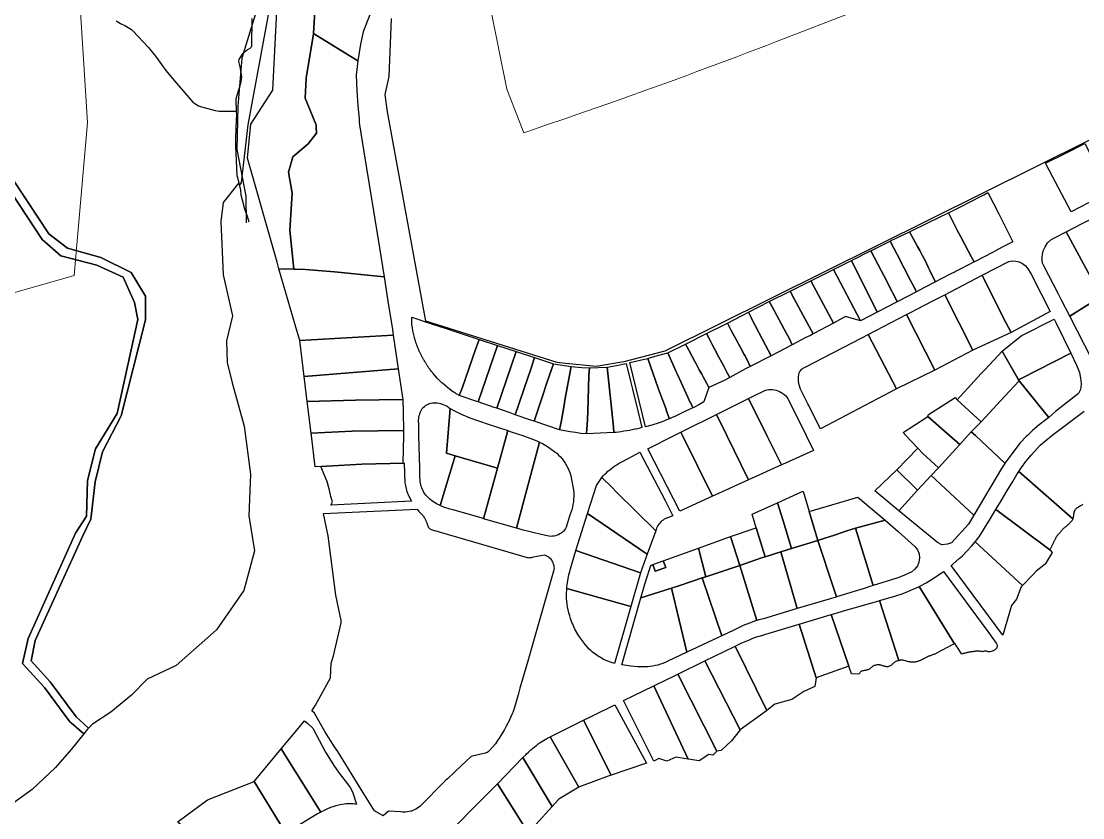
# Model space of a CAD drawing. Header units: metres. Extents: x 3 to 1005126, y 39 to 4383651.
# Drawn here: x 485766 to 486308, y 4357100 to 4357507 of the extents above; entities that cross this region are included whole.
import ezdxf

# ---------------------------------------------------------------- set-up
doc = ezdxf.new("R2010")
doc.units = ezdxf.units.M
doc.header["$MEASUREMENT"] = 0
doc.layers.add('Habitats_5_km_Cala_Blava', color=7, linetype='Continuous', lineweight=9, true_color=0xe7f7d0)
doc.layers.add('Red_hidrologica_Provisional_5_km_Cala_Blava', color=4, linetype='Continuous', lineweight=30)
doc.layers.add('Rios_5_km_Cala_Blava', color=4, linetype='Continuous', lineweight=30)
doc.layers.add('TM_Llucmajor', color=7, linetype='Continuous')

msp = doc.modelspace()

# ---------------------------------------------------------------- linework, layer by layer
at = {"layer": 'Habitats_5_km_Cala_Blava'}
for points in [[(485794.96, 4357536.31), (485799.96, 4357455.31), (485793.13, 4357377.22), (485758.08, 4357367.08)], [(486192.27, 4357512.25), (486151.63, 4357496.54), (486146.56, 4357494.59), (486136.4, 4357490.73), (486131.31, 4357488.81), (486110.95, 4357481.19), (486105.87, 4357479.31), (486095.71, 4357475.57), (486090.67, 4357473.73), (486085.46, 4357471.86), (486075.11, 4357468.18), (486069.94, 4357466.35), (486049.29, 4357459.14), (486044.12, 4357457.35), (486033.78, 4357453.8), (486028.6, 4357452.04), (486022.63, 4357450.02), (486013.96, 4357472.31), (486001.96, 4357532.31)]]:
    msp.add_lwpolyline(points, dxfattribs=at)
at = {"layer": 'Red_hidrologica_Provisional_5_km_Cala_Blava'}
for points in [[(485814.67, 4357507.2), (485816.9, 4357505.76), (485818.99, 4357504.71), (485822.48, 4357502.67), (485823.15, 4357501.98), (485831.06, 4357493.47), (485834.71, 4357489.17), (485835.98, 4357487.28), (485837.74, 4357484.86), (485839.95, 4357481.83), (485842.43, 4357478.85), (485853.77, 4357465.63), (485854.78, 4357464.86), (485856.6, 4357463.79), (485857.66, 4357463.46), (485865.22, 4357461.37), (485867.22, 4357461.08), (485869.75, 4357460.97), (485875.92, 4357461.05)], [(485883.83, 4357508.34), (485883.71, 4357494.15), (485883.44, 4357493.67), (485882.8, 4357493.05), (485881.67, 4357492.32), (485879.1, 4357490.36), (485878.52, 4357489.6), (485877.17, 4357487.41), (485877.09, 4357486.8), (485877.2, 4357485.71), (485877.66, 4357483.65), (485878.54, 4357478.56), (485878.47, 4357477.43), (485878.07, 4357475.16), (485877.51, 4357473.5), (485875.69, 4357467.32), (485875.74, 4357466.58), (485875.92, 4357461.05), (485875.99, 4357459.13), (485875.82, 4357456.52), (485875.47, 4357447.28), (485875.58, 4357443.26), (485876.25, 4357428.22), (485876.55, 4357427.11), (485878, 4357420.78), (485878.3, 4357418.3), (485878.86, 4357415.79), (485880.14, 4357411.22), (485881.47, 4357407.42), (485882.29, 4357404.48)]]:
    msp.add_lwpolyline(points, dxfattribs=at)
at = {"layer": 'Rios_5_km_Cala_Blava'}
msp.add_polyline3d([(486065.19, 4357830.64, 27.7), (486069.59, 4357824.74, 26.6), (486080.09, 4357801.14, 23.4), (486079.09, 4357778.74, 22.7), (486071.99, 4357753.74, 23), (486060.79, 4357733.94, 23.8), (486045.99, 4357712.54, 23.4), (486029.79, 4357692.34, 22.8), (486013.59, 4357675.74, 21.9), (485999.09, 4357658.64, 19.5), (485984.39, 4357638.54, 17.9), (485969.39, 4357619.14, 16.8), (485953.89, 4357605.44, 17.8), (485936.59, 4357587.54, 19.6), (485924.69, 4357573.74, 19.2), (485916.09, 4357564.04, 18), (485897.89, 4357533.34, 11.2), (485894.79, 4357529.04, 9.7), (485885.49, 4357510.14, 8.2), (485878.79, 4357488.04, 5.3), (485876.69, 4357463.64, 5.1), (485876.29, 4357441.44, 4.5), (485880.79, 4357417.64, 3), (485880.97, 4357404.06, 2.82)], dxfattribs=at)
at = {"layer": 'TM_Llucmajor', "linetype": 'Continuous', "flags": 128}
for points in [[(485896.22, 4357532.42), (485881.75, 4357454.1), (485878.43, 4357424.63), (485878.4, 4357424.5), (485877.55, 4357423.42), (485877.23, 4357424.41), (485869.28, 4357414.46), (485867.99, 4357404.7), (485869.21, 4357377.57), (485874.07, 4357356.49), (485870.96, 4357343.76), (485871.25, 4357332.79), (485873.83, 4357322.4), (485879.88, 4357300.2), (485883.22, 4357275.75), (485882.41, 4357254.52), (485885.21, 4357236.55), (485879.74, 4357216.36), (485865.9, 4357196.36), (485845.32, 4357178.13), (485830.42, 4357171.1), (485822.38, 4357162.9), (485811.94, 4357154.33), (485802.62, 4357148.15), (485800.49, 4357146.02), (485794.13, 4357151.83), (485780.86, 4357169.71), (485771.21, 4357180.46), (485773.3, 4357190.8), (485797.41, 4357243.86), (485801.67, 4357252.83), (485803.94, 4357271.79), (485807.58, 4357287.09), (485817.2, 4357305.6), (485829.63, 4357354.51), (485829.6, 4357366.64), (485822.2, 4357378.71), (485806.85, 4357386.33), (485789.84, 4357391.05), (485781.01, 4357397.83), (485780.2, 4357398.45), (485769.99, 4357413.93), (485756.43, 4357434.48)], [(485916.69, 4357523.51), (485915.4, 4357500.66), (485915.39, 4357500.47), (485911.62, 4357477.95), (485911.13, 4357467.72), (485916.48, 4357454.41), (485916.63, 4357454.02), (485916.72, 4357452.63), (485916.91, 4357449.79), (485912.53, 4357444.43), (485905.99, 4357438.79), (485904.79, 4357437.75), (485902.57, 4357429.88), (485904.42, 4357419.1), (485903.21, 4357400.22), (485905.37, 4357380.33), (485897.72, 4357380.47), (485897.72, 4357380.47), (485896.71, 4357383.94), (485881.65, 4357437.12), (485883.37, 4357454.43), (485894.56, 4357471.7), (485897.61, 4357532.52)], [(486499.77, 4357527.7), (486382.52, 4357481.8), (486338.04, 4357459.51), (486094.56, 4357338.52), (486073.76, 4357333.04), (486059.63, 4357330.66), (486042.38, 4357332.46), (486039.73, 4357332.74), (485972.63, 4357353.76), (485953.11, 4357460.69), (485951.97, 4357469.6), (485953.93, 4357478.65), (485955.11, 4357508.26)], [(485945.26, 4357513.09), (485942.68, 4357506.74), (485940.74, 4357501.48), (485939.31, 4357495.24), (485937.99, 4357486.74), (485937.99, 4357486.74), (485915.4, 4357500.66), (485916.69, 4357523.51)], [(485756.43, 4357434.48), (485780.2, 4357398.45), (485789.84, 4357391.05), (485806.85, 4357386.33), (485822.2, 4357378.71), (485829.6, 4357366.64), (485829.63, 4357354.51), (485817.2, 4357305.6), (485807.58, 4357287.09), (485803.94, 4357271.79), (485801.67, 4357252.83), (485797.41, 4357243.86), (485773.3, 4357190.8), (485771.21, 4357180.46), (485780.86, 4357169.71), (485794.13, 4357151.83), (485800.49, 4357146.02), (485800.05, 4357145.58), (485798.13, 4357143.23), (485791.58, 4357148.81), (485791.21, 4357149.1), (485791.09, 4357149.2), (485791.01, 4357149.3), (485778.05, 4357166.9), (485777.95, 4357167.03), (485766.9, 4357179.08), (485769.65, 4357191.83), (485793.94, 4357245.58), (485799.54, 4357254.22), (485799.95, 4357272.56), (485804.08, 4357288.69), (485815.11, 4357306.79), (485825.71, 4357354.74), (485823.99, 4357363.37), (485818.28, 4357376.27), (485804.72, 4357382.45), (485786.41, 4357387.11), (485776.79, 4357395.49), (485753.26, 4357431.18)], [(485753.26, 4357431.18), (485776.79, 4357395.49), (485786.41, 4357387.11), (485804.72, 4357382.45), (485818.28, 4357376.27), (485823.99, 4357363.37), (485825.71, 4357354.74), (485815.11, 4357306.79), (485804.08, 4357288.69), (485799.95, 4357272.56), (485799.54, 4357254.22), (485793.94, 4357245.58), (485769.65, 4357191.83), (485766.9, 4357179.08), (485777.95, 4357167.03), (485778.05, 4357166.9), (485791.01, 4357149.3), (485791.09, 4357149.2), (485791.21, 4357149.1), (485791.58, 4357148.81), (485798.13, 4357143.23), (485791.58, 4357135.19), (485783.73, 4357126.09), (485771.77, 4357114.74), (485758.23, 4357104.9)], [(486307.95, 4357260.5), (486307.75, 4357260.29), (486307.48, 4357259.96), (486307.28, 4357259.79), (486306.85, 4357259.5), (486306.3, 4357259.17), (486305.71, 4357258.87), (486305.37, 4357258.7), (486305.12, 4357258.59), (486304.78, 4357258.36), (486304.56, 4357258.19), (486304.34, 4357257.99), (486304.16, 4357257.76), (486303.9, 4357257.38), (486303.79, 4357257.12), (486303.63, 4357256.79), (486303.45, 4357256.31), (486303.38, 4357256.04), (486303.34, 4357255.78), (486303.28, 4357255.32), (486303.22, 4357254.92), (486303.2, 4357254.62), (486303.14, 4357254.28), (486303.06, 4357253.96), (486302.96, 4357253.53), (486302.85, 4357253.12), (486302.78, 4357252.94), (486302.78, 4357252.94), (486275.26, 4357277.05), (486275.32, 4357277.14), (486276.66, 4357279.12), (486278.91, 4357282.24), (486281.75, 4357285.65), (486286.15, 4357290.5), (486292.02, 4357295.36), (486292.13, 4357295.44), (486308.68, 4357307.82)]]:
    msp.add_lwpolyline(points, dxfattribs=at)
for points in [[(485905.37, 4357380.33), (485903.21, 4357400.22), (485904.42, 4357419.1), (485902.57, 4357429.88), (485904.79, 4357437.75), (485905.99, 4357438.79), (485912.53, 4357444.43), (485916.91, 4357449.79), (485916.72, 4357452.63), (485916.63, 4357454.02), (485916.48, 4357454.41), (485911.13, 4357467.72), (485911.62, 4357477.95), (485915.39, 4357500.47), (485915.4, 4357500.66), (485937.99, 4357486.74), (485937.19, 4357479.48), (485937.47, 4357471.46), (485938, 4357463.95), (485938.56, 4357456.95), (485938.71, 4357455.16), (485938.8, 4357454.04), (485940.81, 4357441.33), (485946.62, 4357405.82), (485949.06, 4357391.22), (485951.33, 4357376.45), (485926.05, 4357378.97), (485911.26, 4357380.22), (485905.99, 4357380.32), (485905.37, 4357380.33)], [(486321.52, 4357419.81), (486320.43, 4357419.25), (486301.92, 4357409.71), (486289.24, 4357433.88), (486288.99, 4357434.41), (486298.54, 4357439.27), (486308.98, 4357444.47), (486321.52, 4357419.81)], [(486249.45, 4357414.17), (486257.39, 4357418.3), (486259.56, 4357419.43), (486265.16, 4357408.67), (486272.2, 4357394.31), (486266.86, 4357391.54), (486263.34, 4357389.72), (486262.23, 4357389.14), (486252.69, 4357384.2), (486252.46, 4357384.08), (486251.21, 4357386.43), (486249.48, 4357389.68), (486246.03, 4357396.19), (486245.84, 4357396.56), (486244.02, 4357399.98), (486239.34, 4357409.16), (486246.92, 4357412.85), (486249.45, 4357414.17)], [(486223.55, 4357392.01), (486219.44, 4357399.48), (486229.28, 4357404.27), (486239.34, 4357409.16), (486244.02, 4357399.98), (486245.84, 4357396.56), (486249.48, 4357389.68), (486251.21, 4357386.43), (486252.46, 4357384.08), (486249.92, 4357382.76), (486245.29, 4357380.36), (486243.26, 4357379.3), (486242.87, 4357379.1), (486240.29, 4357377.76), (486235.7, 4357375.38), (486232.79, 4357373.88), (486231.43, 4357376.51), (486230.01, 4357379.43), (486229.07, 4357381.36), (486227.44, 4357384.72), (486225.92, 4357387.61), (486224.74, 4357389.85), (486223.55, 4357392.01)], [(486317.31, 4357366.39), (486299.43, 4357399.46), (486307.9, 4357403.78), (486315.25, 4357407.59), (486335.62, 4357377.74), (486317.31, 4357366.39)], [(486215.01, 4357384.37), (486209.68, 4357394.73), (486209.81, 4357394.8), (486219.44, 4357399.48), (486223.55, 4357392.01), (486224.74, 4357389.85), (486225.92, 4357387.61), (486227.44, 4357384.72), (486229.07, 4357381.36), (486230.01, 4357379.43), (486231.43, 4357376.51), (486232.79, 4357373.88), (486227.17, 4357370.96), (486222.99, 4357368.79), (486221.73, 4357371.41), (486221.69, 4357371.49), (486219.22, 4357376.18), (486217.43, 4357379.65), (486216.15, 4357382.14), (486215.01, 4357384.37)], [(486301.24, 4357356.42), (486297.04, 4357364.6), (486295.48, 4357367.65), (486287.98, 4357382.1), (486287.37, 4357383.45), (486287.26, 4357384.96), (486287.21, 4357386.47), (486287.41, 4357387.86), (486287.79, 4357389.69), (486288.69, 4357391.72), (486289.95, 4357393.77), (486291.58, 4357395.39), (486293.52, 4357396.41), (486299.43, 4357399.46), (486317.31, 4357366.39), (486315.65, 4357365.36), (486313.96, 4357364.31), (486311.92, 4357363.04), (486301.24, 4357356.42)], [(486205.23, 4357379.3), (486199.84, 4357389.81), (486209.68, 4357394.73), (486215.01, 4357384.37), (486216.15, 4357382.14), (486217.43, 4357379.65), (486219.22, 4357376.18), (486221.69, 4357371.49), (486221.73, 4357371.41), (486222.99, 4357368.79), (486213.22, 4357363.73), (486212.13, 4357365.86), (486210.94, 4357368.18), (486210.48, 4357369.07), (486206.38, 4357377.08), (486205.23, 4357379.3)], [(486203.05, 4357358.46), (486189.86, 4357384.81), (486199.57, 4357389.68), (486199.84, 4357389.81), (486205.23, 4357379.3), (486206.38, 4357377.08), (486210.48, 4357369.07), (486210.94, 4357368.18), (486212.13, 4357365.86), (486213.22, 4357363.73), (486212.51, 4357363.36), (486203.05, 4357358.46)], [(485897.72, 4357380.47), (485905.37, 4357380.33), (485905.99, 4357380.32), (485911.26, 4357380.22), (485926.05, 4357378.97), (485951.33, 4357376.45), (485953.25, 4357364.02), (485955.59, 4357349.56), (485956.04, 4357346.76), (485908.35, 4357343.92), (485905.99, 4357352.03), (485897.72, 4357380.47)], [(486180.63, 4357352.85), (486169.2, 4357374.48), (486180.63, 4357380.2), (486194.46, 4357354), (486186.85, 4357356.14), (486180.63, 4357352.85)], [(486194.46, 4357354), (486180.63, 4357380.2), (486189.86, 4357384.81), (486203.05, 4357358.46), (486194.46, 4357354)], [(486271.41, 4357348.07), (486267.31, 4357355.74), (486256.54, 4357377.27), (486270.15, 4357384.22), (486271.91, 4357384.55), (486273.72, 4357384.5), (486275.49, 4357384.07), (486277.14, 4357383.28), (486278.59, 4357382.18), (486279.77, 4357380.81), (486281.63, 4357377.79), (486286.74, 4357367.75), (486291.33, 4357358.76), (486271.41, 4357348.07)], [(486251.87, 4357339.05), (486237.46, 4357367.3), (486256.54, 4357377.27), (486267.31, 4357355.74), (486271.41, 4357348.07), (486251.87, 4357339.05)], [(486160.79, 4357364.93), (486158.62, 4357369.18), (486169.2, 4357374.48), (486180.63, 4357352.85), (486170.27, 4357347.37), (486160.79, 4357364.93)], [(486149.22, 4357361.46), (486147.94, 4357363.83), (486158.62, 4357369.18), (486160.79, 4357364.93), (486170.27, 4357347.37), (486168.9, 4357346.58), (486166.66, 4357345.45), (486159.7, 4357341.84), (486158.02, 4357345.08), (486156.77, 4357347.5), (486149.22, 4357361.46)], [(486232.42, 4357328.82), (486217.9, 4357357.16), (486220.71, 4357358.62), (486223.29, 4357359.95), (486231.82, 4357364.38), (486234.5, 4357365.76), (486237.46, 4357367.3), (486251.87, 4357339.05), (486232.42, 4357328.82)], [(486337.12, 4357338.55), (486325.56, 4357330.2), (486324.76, 4357329.77), (486323.9, 4357329.45), (486323.01, 4357329.27), (486322.1, 4357329.21), (486320.3, 4357329.31), (486319.04, 4357329.68), (486317.83, 4357330.05), (486316.78, 4357330.36), (486315.12, 4357331.19), (486314.18, 4357331.84), (486313.43, 4357332.7), (486312.92, 4357333.72), (486301.24, 4357356.42), (486311.92, 4357363.04), (486313.96, 4357364.31), (486315.65, 4357365.36), (486317.31, 4357366.39), (486318.61, 4357364.3), (486337.12, 4357338.55)], [(486138.63, 4357355.73), (486137.61, 4357357.68), (486137.26, 4357358.36), (486147.94, 4357363.83), (486149.22, 4357361.46), (486156.77, 4357347.5), (486158.02, 4357345.08), (486159.7, 4357341.84), (486148.85, 4357336.22), (486147.34, 4357339.04), (486145.97, 4357341.66), (486139.1, 4357354.83), (486138.63, 4357355.73)], [(485989.7, 4357315.92), (485989.32, 4357316.13), (485988.93, 4357316.35), (485988.55, 4357316.58), (485988.17, 4357316.8), (485987.8, 4357317.03), (485987.42, 4357317.27), (485986.68, 4357317.75), (485986.31, 4357318), (485985.59, 4357318.5), (485984.51, 4357319.28), (485983.81, 4357319.82), (485983.47, 4357320.11), (485981.12, 4357322.12), (485980.79, 4357322.42), (485980.47, 4357322.72), (485980.16, 4357323.03), (485979.84, 4357323.34), (485979.53, 4357323.65), (485979.22, 4357323.97), (485978.62, 4357324.61), (485976.43, 4357327.08), (485976.22, 4357327.33), (485976.02, 4357327.58), (485975.62, 4357328.1), (485975.42, 4357328.35), (485975.02, 4357328.87), (485974.83, 4357329.13), (485974.63, 4357329.4), (485974.44, 4357329.66), (485974.25, 4357329.93), (485974.06, 4357330.19), (485973.88, 4357330.46), (485973.69, 4357330.73), (485973.51, 4357331), (485973.33, 4357331.28), (485973.15, 4357331.55), (485972.97, 4357331.83), (485972.79, 4357332.1), (485972.45, 4357332.66), (485972.27, 4357332.94), (485972.11, 4357333.22), (485971.77, 4357333.78), (485971.61, 4357334.07), (485971.45, 4357334.35), (485970.97, 4357335.22), (485970.82, 4357335.51), (485970.66, 4357335.8), (485970.51, 4357336.09), (485970.37, 4357336.38), (485970.22, 4357336.68), (485970.07, 4357336.97), (485969.93, 4357337.27), (485969.79, 4357337.56), (485969.51, 4357338.16), (485969.25, 4357338.76), (485969.11, 4357339.06), (485968.98, 4357339.36), (485968.86, 4357339.66), (485968.73, 4357339.96), (485968.61, 4357340.27), (485968.49, 4357340.57), (485968.37, 4357340.88), (485968.25, 4357341.18), (485968.14, 4357341.49), (485968.02, 4357341.8), (485967.91, 4357342.1), (485967.8, 4357342.41), (485967.7, 4357342.72), (485967.59, 4357343.03), (485967.19, 4357344.27), (485967.01, 4357344.89), (485966.92, 4357345.21), (485966.83, 4357345.52), (485966.39, 4357347.49), (485966.11, 4357348.83), (485965.8, 4357350.4), (485965.65, 4357351.28), (485965.53, 4357352.21), (485965.47, 4357353.14), (485965.46, 4357354.08), (485965.5, 4357355.01), (485965.54, 4357355.41), (485965.57, 4357355.84), (485975.53, 4357352.56), (485983.01, 4357350.1), (485993.22, 4357346.74), (485996.33, 4357345.72), (485999.84, 4357344.56), (485997.95, 4357339.32), (485991.16, 4357319.63), (485989.7, 4357315.92)], [(486128.56, 4357349.13), (486127.51, 4357351.08), (486126.61, 4357352.84), (486137.26, 4357358.36), (486137.61, 4357357.68), (486138.63, 4357355.73), (486139.1, 4357354.83), (486145.97, 4357341.66), (486147.34, 4357339.04), (486148.85, 4357336.22), (486138.17, 4357330.69), (486136.95, 4357333.42), (486135.44, 4357336.24), (486135.11, 4357336.84), (486133.25, 4357340.32), (486131.06, 4357344.44), (486129.39, 4357347.57), (486128.56, 4357349.13)], [(486212.86, 4357319.25), (486198.44, 4357347.08), (486217.9, 4357357.16), (486232.42, 4357328.82), (486212.86, 4357319.25)], [(486275.19, 4357323.89), (486266.75, 4357338.5), (486276.49, 4357346.27), (486293.36, 4357354.9), (486294.35, 4357352.85), (486301.76, 4357337.49), (486276.45, 4357324.54), (486275.19, 4357323.89)], [(486117.19, 4357344.97), (486115.87, 4357347.49), (486126.61, 4357352.84), (486127.51, 4357351.08), (486128.56, 4357349.13), (486129.39, 4357347.57), (486131.06, 4357344.44), (486133.25, 4357340.32), (486135.11, 4357336.84), (486135.44, 4357336.24), (486136.95, 4357333.42), (486138.17, 4357330.69), (486135.86, 4357329.49), (486127.82, 4357325.13), (486126.41, 4357327.54), (486124.84, 4357330.5), (486123.65, 4357332.76), (486122.21, 4357335.47), (486120.15, 4357339.35), (486118.82, 4357341.85), (486117.19, 4357344.97)], [(485910.58, 4357325.66), (485908.35, 4357343.92), (485956.04, 4357346.76), (485958.59, 4357329.45), (485910.58, 4357325.66)], [(485999.35, 4357312.6), (485998.74, 4357312.81), (485989.7, 4357315.92), (485991.16, 4357319.63), (485997.95, 4357339.32), (485999.84, 4357344.56), (486009.23, 4357341.47), (485999.35, 4357312.6)], [(486109.96, 4357333.21), (486106.93, 4357338.98), (486105.26, 4357342.16), (486115.87, 4357347.49), (486117.19, 4357344.97), (486118.82, 4357341.85), (486120.15, 4357339.35), (486122.21, 4357335.47), (486123.65, 4357332.76), (486124.84, 4357330.5), (486126.41, 4357327.54), (486127.82, 4357325.13), (486124.94, 4357323.62), (486117.15, 4357319.93), (486116.06, 4357321.94), (486115.99, 4357322.07), (486114.15, 4357325.46), (486113.45, 4357326.77), (486112.2, 4357329.08), (486110.55, 4357332.12), (486109.96, 4357333.21)], [(486212.86, 4357319.25), (486174.07, 4357298.8), (486171.06, 4357304.92), (486168.08, 4357310.87), (486167.66, 4357311.69), (486163.86, 4357319.16), (486163.15, 4357321.28), (486162.83, 4357323.26), (486162.85, 4357325.41), (486163.23, 4357327.49), (486163.61, 4357328.12), (486164.58, 4357329.36), (486164.97, 4357329.63), (486166.19, 4357330.36), (486195.09, 4357345.34), (486198.44, 4357347.08), (486212.86, 4357319.25)], [(486008.84, 4357309.35), (486007.6, 4357309.77), (485999.35, 4357312.6), (486009.23, 4357341.47), (486018.7, 4357338.36), (486008.84, 4357309.35)], [(486018.32, 4357306.08), (486015.69, 4357306.99), (486008.84, 4357309.35), (486018.7, 4357338.36), (486028.16, 4357335.25), (486026.19, 4357329.39), (486024.67, 4357324.88), (486018.32, 4357306.08)], [(486087.35, 4357330.94), (486085.98, 4357334.84), (486089.64, 4357335.89), (486096.1, 4357337.73), (486100.65, 4357327.59), (486100.9, 4357327.03), (486101.96, 4357324.72), (486102.08, 4357324.46), (486104.65, 4357318.86), (486106.41, 4357315.04), (486107.63, 4357312.38), (486107.66, 4357312.32), (486108.97, 4357309.62), (486106.79, 4357308.59), (486104.1, 4357307.31), (486102.86, 4357306.71), (486100.12, 4357305.41), (486098.07, 4357304.48), (486096.97, 4357304.01), (486095.86, 4357306.98), (486094.8, 4357310.25), (486093.33, 4357314.12), (486091.31, 4357319.65), (486087.35, 4357330.94)], [(486100.65, 4357327.59), (486096.1, 4357337.73), (486105.26, 4357342.16), (486106.93, 4357338.98), (486109.96, 4357333.21), (486110.55, 4357332.12), (486112.2, 4357329.08), (486113.45, 4357326.77), (486114.15, 4357325.46), (486115.99, 4357322.07), (486116.06, 4357321.94), (486117.15, 4357319.93), (486114.56, 4357312.69), (486111.99, 4357311.19), (486109.4, 4357309.82), (486108.97, 4357309.62), (486107.66, 4357312.32), (486107.63, 4357312.38), (486106.41, 4357315.04), (486104.65, 4357318.86), (486102.08, 4357324.46), (486101.96, 4357324.72), (486100.9, 4357327.03), (486100.65, 4357327.59)], [(486256.13, 4357327.07), (486258.13, 4357329.2), (486266.75, 4357338.5), (486275.48, 4357323.39), (486268.17, 4357315.53), (486256.07, 4357302.5), (486243.78, 4357313.75), (486252.48, 4357323.17), (486256.13, 4357327.07)], [(486301.76, 4357337.49), (486304.75, 4357331.31), (486306.24, 4357327.55), (486306.79, 4357324.73), (486307.18, 4357322.07), (486307.02, 4357319.96), (486306.63, 4357318.63), (486305.77, 4357316.99), (486304.28, 4357315.66), (486293.95, 4357307.7), (486290.53, 4357304.69), (486275.48, 4357323.39), (486275.19, 4357323.89), (486276.45, 4357324.54), (486301.76, 4357337.49)], [(486027.87, 4357302.79), (486026.22, 4357303.36), (486018.32, 4357306.08), (486024.67, 4357324.88), (486026.19, 4357329.39), (486028.16, 4357335.25), (486037.75, 4357332.09), (486035.77, 4357326.2), (486034.12, 4357321.31), (486032.49, 4357316.49), (486027.87, 4357302.79)], [(486040.93, 4357298.31), (486027.87, 4357302.79), (486032.49, 4357316.49), (486034.12, 4357321.31), (486035.77, 4357326.2), (486037.75, 4357332.09), (486046.9, 4357330.75), (486043.67, 4357313.43), (486043.21, 4357310.98), (486041.7, 4357302.34), (486041.44, 4357300.83), (486040.93, 4357298.31)], [(486068.36, 4357299.96), (486065.28, 4357330.33), (486069.91, 4357331.18), (486074.96, 4357332.31), (486077.15, 4357323.22), (486078.12, 4357319.18), (486080.79, 4357308.08), (486081.99, 4357303.09), (486082.86, 4357299.49), (486081.82, 4357299.22), (486080.65, 4357298.94), (486079.74, 4357298.74), (486079.38, 4357298.66), (486078.03, 4357298.38), (486076.61, 4357298.11), (486075.17, 4357297.85), (486073.74, 4357297.61), (486072.35, 4357297.4), (486071.02, 4357297.22), (486069.79, 4357297.07), (486068.66, 4357296.95), (486068.36, 4357299.96)], [(486096.97, 4357304.01), (486096.39, 4357303.76), (486093.22, 4357302.53), (486091.15, 4357301.83), (486088, 4357300.81), (486084.69, 4357299.86), (486076.77, 4357332.72), (486085.77, 4357334.78), (486085.98, 4357334.84), (486087.35, 4357330.94), (486091.31, 4357319.65), (486093.33, 4357314.12), (486094.8, 4357310.25), (486095.86, 4357306.98), (486096.97, 4357304.01)], [(485912.15, 4357312.87), (485910.58, 4357325.66), (485958.59, 4357329.45), (485960.88, 4357313.89), (485936.72, 4357313.5), (485912.15, 4357312.87)], [(486054.71, 4357296.35), (486051.84, 4357296.55), (486049.1, 4357296.94), (486046.37, 4357297.36), (486043.65, 4357297.82), (486040.93, 4357298.31), (486041.44, 4357300.83), (486041.7, 4357302.34), (486043.21, 4357310.98), (486043.67, 4357313.43), (486046.9, 4357330.75), (486052.24, 4357330.21), (486056.11, 4357330.02), (486055.92, 4357326.17), (486055.27, 4357307.57), (486054.97, 4357300.52), (486054.91, 4357298.98), (486054.71, 4357296.35)], [(486054.71, 4357296.35), (486054.91, 4357298.98), (486054.97, 4357300.52), (486055.27, 4357307.57), (486055.92, 4357326.17), (486056.11, 4357330.02), (486065.28, 4357330.33), (486068.36, 4357299.96), (486068.66, 4357296.95), (486054.71, 4357296.35)], [(486253.1, 4357295.44), (486250.98, 4357297.42), (486256.07, 4357302.5), (486268.17, 4357315.53), (486275.48, 4357323.39), (486290.53, 4357304.69), (486289.24, 4357303.56), (486285.74, 4357300.84), (486282.35, 4357297.95), (486279.68, 4357295.44), (486279.1, 4357294.89), (486276.01, 4357291.72), (486268.19, 4357281.36), (486253.1, 4357295.44)], [(486146.68, 4357295.44), (486137.31, 4357314.28), (486139.79, 4357315.51), (486145.98, 4357318.59), (486146.87, 4357318.78), (486147.79, 4357318.9), (486148.71, 4357318.93), (486149.63, 4357318.89), (486150.54, 4357318.77), (486151.44, 4357318.56), (486152.31, 4357318.29), (486153.16, 4357317.93), (486153.98, 4357317.51), (486154.75, 4357317.01), (486155.48, 4357316.45), (486156.16, 4357315.83), (486156.78, 4357315.15), (486157.34, 4357314.42), (486157.62, 4357314.01), (486166.72, 4357295.44), (486170.44, 4357287.86), (486156.24, 4357281.39), (486154.14, 4357280.43), (486146.68, 4357295.44)], [(485914.12, 4357296.69), (485912.15, 4357312.87), (485936.72, 4357313.5), (485960.88, 4357313.89), (485961.15, 4357307.28), (485961.29, 4357298.07), (485935.01, 4357297.64), (485914.12, 4357296.69)], [(485979.93, 4357259.72), (485978.49, 4357260.4), (485977.88, 4357260.72), (485977.06, 4357261.22), (485976.26, 4357261.76), (485975.49, 4357262.34), (485974.75, 4357262.95), (485974.04, 4357263.6), (485973.36, 4357264.28), (485972.72, 4357264.99), (485972.11, 4357265.74), (485971.66, 4357266.45), (485971.25, 4357267.18), (485970.89, 4357267.94), (485970.57, 4357268.72), (485970.31, 4357269.52), (485970.1, 4357270.34), (485969.94, 4357271.17), (485969.83, 4357272), (485969.72, 4357273.13), (485969.64, 4357274.26), (485969.58, 4357275.39), (485969.55, 4357276.53), (485969.55, 4357277.65), (485969.57, 4357278.78), (485969.17, 4357295.44), (485969.02, 4357301.8), (485968.98, 4357302.58), (485968.98, 4357303.35), (485969.04, 4357304.13), (485969.16, 4357304.9), (485969.32, 4357305.66), (485969.53, 4357306.4), (485969.8, 4357307.14), (485970.11, 4357307.85), (485970.47, 4357308.54), (485970.87, 4357309.2), (485971.38, 4357309.76), (485971.93, 4357310.26), (485972.53, 4357310.72), (485973.17, 4357311.13), (485973.84, 4357311.48), (485974.54, 4357311.77), (485975.26, 4357311.99), (485976.01, 4357312.16), (485976.66, 4357312.21), (485977.63, 4357312.19), (485978.52, 4357312.11), (485979.4, 4357311.97), (485980.19, 4357311.79), (485980.48, 4357311.7), (485981.07, 4357311.53), (485981.92, 4357311.2), (485982.67, 4357310.85), (485982.89, 4357310.73), (485983.47, 4357310.4), (485984.1, 4357310.01), (485985.11, 4357309.28), (485983.25, 4357286.4), (485987.55, 4357285.1), (485979.93, 4357259.72)], [(486126.21, 4357295.44), (486120.92, 4357306.13), (486122.37, 4357306.85), (486137.31, 4357314.28), (486146.68, 4357295.44), (486154.14, 4357280.43), (486138.84, 4357273.46), (486137.4, 4357272.8), (486126.21, 4357295.44)], [(486239.92, 4357295.44), (486228.91, 4357305.2), (486229.24, 4357306.14), (486237.99, 4357311.74), (486242.81, 4357314.83), (486243.78, 4357313.75), (486256.07, 4357302.5), (486250.98, 4357297.42), (486249.24, 4357295.44), (486245.16, 4357290.8), (486239.92, 4357295.44)], [(485987.55, 4357285.1), (485983.25, 4357286.4), (485985.11, 4357309.28), (485987.37, 4357308.05), (485990.68, 4357306.41), (485992.74, 4357305.49), (485993.57, 4357305.15), (485994.68, 4357304.7), (485996.15, 4357304.11), (485998.07, 4357303.43), (486001.13, 4357302.42), (486004.04, 4357301.37), (486014.52, 4357297.95), (486013.83, 4357295.44), (486009.24, 4357278.74), (485987.55, 4357285.1)], [(486103.61, 4357295.44), (486102.78, 4357297.11), (486103.88, 4357297.66), (486120.92, 4357306.13), (486126.21, 4357295.44), (486137.4, 4357272.8), (486120.15, 4357264.94), (486119.03, 4357264.43), (486103.61, 4357295.44)], [(486217.68, 4357295.44), (486216.24, 4357296.97), (486228.91, 4357305.2), (486239.92, 4357295.44), (486245.16, 4357290.8), (486243.38, 4357288.77), (486234.24, 4357278.93), (486226.12, 4357286.48), (486223.74, 4357289.01), (486217.68, 4357295.44)], [(485914.27, 4357295.44), (485914.12, 4357296.69), (485935.01, 4357297.64), (485961.29, 4357298.07), (485961.24, 4357295.44), (485961, 4357281.57), (485961.58, 4357281.38), (485939.99, 4357280.88), (485916.23, 4357279.43), (485914.27, 4357295.44)], [(486018.95, 4357248.19), (486002.17, 4357253), (486009.24, 4357278.74), (486013.83, 4357295.44), (486014.52, 4357297.95), (486015.73, 4357297.55), (486019.95, 4357296.22), (486022.09, 4357295.44), (486022.53, 4357295.28), (486026.28, 4357293.95), (486029.33, 4357292.78), (486030.68, 4357292.1), (486018.95, 4357248.19)], [(486119.03, 4357264.43), (486102.21, 4357256.77), (486085.89, 4357288.71), (486099.42, 4357295.44), (486102.78, 4357297.11), (486103.61, 4357295.44), (486119.03, 4357264.43)], [(486252.38, 4357254.87), (486230.61, 4357275.11), (486234.24, 4357278.93), (486243.38, 4357288.77), (486245.16, 4357290.8), (486249.24, 4357295.44), (486250.98, 4357297.42), (486253.1, 4357295.44), (486268.19, 4357281.36), (486268.13, 4357281.26), (486266.42, 4357278.6), (486252.38, 4357254.87)], [(486030.68, 4357292.1), (486032.14, 4357291.37), (486034.8, 4357289.89), (486038.43, 4357287.22), (486039.47, 4357286.38), (486040.45, 4357285.48), (486041.38, 4357284.53), (486042.26, 4357283.52), (486043.07, 4357282.46), (486043.82, 4357281.36), (486044.5, 4357280.21), (486045.11, 4357279.03), (486045.65, 4357277.81), (486046.12, 4357276.56), (486046.61, 4357274.81), (486047.04, 4357273.04), (486047.41, 4357271.26), (486047.72, 4357269.47), (486047.98, 4357267.67), (486048.17, 4357265.87), (486048.16, 4357264.45), (486048.09, 4357263.04), (486047.94, 4357261.63), (486047.73, 4357260.23), (486047.45, 4357258.84), (486047.1, 4357257.46), (486046.69, 4357256.11), (486046.21, 4357254.77), (486044.26, 4357248.63), (486043.87, 4357247.95), (486043.41, 4357247.3), (486042.9, 4357246.7), (486042.33, 4357246.15), (486041.71, 4357245.65), (486041.06, 4357245.21), (486040.36, 4357244.84), (486039.63, 4357244.53), (486038.87, 4357244.29), (486038.1, 4357244.12), (486037.31, 4357244.02), (486036.52, 4357243.99), (486033.66, 4357244.51), (486030.82, 4357245.1), (486027.98, 4357245.74), (486025.16, 4357246.44), (486022.36, 4357247.2), (486019.57, 4357248.01), (486018.95, 4357248.19), (486030.68, 4357292.1)], [(486223.66, 4357267.54), (486213.04, 4357277.91), (486223.74, 4357289.01), (486226.12, 4357286.48), (486234.24, 4357278.93), (486230.61, 4357275.11), (486223.66, 4357267.54)], [(486009.24, 4357278.74), (486008.42, 4357275.75), (486002.17, 4357253), (486001.41, 4357253.22), (485986.57, 4357257.48), (485984.99, 4357257.9), (485984.03, 4357258.16), (485982.27, 4357258.74), (485980.38, 4357259.51), (485979.93, 4357259.72), (485987.55, 4357285.1), (486009.24, 4357278.74)], [(486067.52, 4357269.07), (486062.43, 4357274.1), (486063.19, 4357274.91), (486063.98, 4357275.7), (486064.8, 4357276.47), (486065.63, 4357277.21), (486066.49, 4357277.93), (486067.36, 4357278.63), (486068.26, 4357279.3), (486069.17, 4357279.94), (486070.1, 4357280.56), (486071.05, 4357281.15), (486072.01, 4357281.71), (486076.18, 4357283.9), (486081.87, 4357286.89), (486094.84, 4357262.35), (486098.79, 4357254.54), (486094.35, 4357252.74), (486093.72, 4357252.32), (486093.12, 4357251.84), (486092.56, 4357251.33), (486092.04, 4357250.77), (486091.57, 4357250.17), (486091.14, 4357249.54), (486090.77, 4357248.87), (486090.44, 4357248.18), (486090.17, 4357247.47), (486089.96, 4357246.74), (486069.85, 4357266.67), (486067.52, 4357269.07)], [(485961.58, 4357281.38), (485961.78, 4357276.01), (485961.79, 4357274.45), (485961.87, 4357272.89), (485962.03, 4357271.34), (485962.28, 4357270.02), (485962.65, 4357268.29), (485963.04, 4357266.83), (485963.77, 4357264.89), (485963.95, 4357264.51), (485965.37, 4357261.92), (485924.1, 4357259.91), (485924.95, 4357261.63), (485924.23, 4357264.39), (485923.42, 4357267.49), (485922.41, 4357271.33), (485922.15, 4357272.32), (485919.07, 4357279.61), (485939.99, 4357280.88), (485961.58, 4357281.38)], [(486214.02, 4357257.05), (486201.76, 4357267.16), (486213.04, 4357277.91), (486223.66, 4357267.54), (486214.02, 4357257.05)], [(486085.61, 4357234.85), (486055.15, 4357255.61), (486059.71, 4357270.01), (486062.43, 4357274.1), (486067.52, 4357269.07), (486069.85, 4357266.67), (486089.96, 4357246.74), (486085.61, 4357234.85)], [(486252.38, 4357254.87), (486249.59, 4357250.19), (486240.91, 4357240.73), (486238.88, 4357239.94), (486236.06, 4357239.71), (486233.72, 4357240.81), (486214.02, 4357257.05), (486223.66, 4357267.54), (486230.61, 4357275.11), (486252.38, 4357254.87)], [(486291.04, 4357237.19), (486263.63, 4357257.78), (486266.24, 4357262.14), (486269.2, 4357267.09), (486272.17, 4357272.05), (486274.34, 4357275.63), (486275.26, 4357277.05), (486302.78, 4357252.94), (486302.62, 4357252.48), (486302.48, 4357252.16), (486302.27, 4357251.85), (486301.96, 4357251.55), (486301.62, 4357251.24), (486301.36, 4357250.98), (486301.1, 4357250.67), (486300.92, 4357250.46), (486300.58, 4357250.12), (486300.34, 4357249.89), (486300.13, 4357249.69), (486299.87, 4357249.43), (486299.51, 4357249.11), (486299.14, 4357248.79), (486298.82, 4357248.57), (486298.61, 4357248.43), (486298.33, 4357248.23), (486298.14, 4357248.04), (486297.89, 4357247.82), (486297.7, 4357247.65), (486297.48, 4357247.4), (486297.25, 4357247.13), (486297.08, 4357246.88), (486296.74, 4357246.45), (486296.57, 4357246.24), (486296.41, 4357246.02), (486296.22, 4357245.81), (486296.01, 4357245.61), (486295.8, 4357245.4), (486295.59, 4357245.18), (486295.42, 4357244.99), (486295.09, 4357244.61), (486294.93, 4357244.4), (486294.61, 4357243.97), (486294.37, 4357243.56), (486294.23, 4357243.33), (486294.07, 4357243.07), (486293.93, 4357242.81), (486293.79, 4357242.54), (486293.49, 4357241.9), (486293.37, 4357241.64), (486293.24, 4357241.4), (486293.14, 4357241.17), (486293.02, 4357240.93), (486291.04, 4357237.19)], [(486159.3, 4357237.8), (486155.03, 4357251.96), (486152.14, 4357261.18), (486162.57, 4357265.93), (486165.15, 4357267.03), (486168.26, 4357256.71), (486172.73, 4357241.92), (486159.3, 4357237.8)], [(486141.3, 4357248.42), (486139.23, 4357255.31), (486152.14, 4357261.18), (486155.03, 4357251.96), (486159.3, 4357237.8), (486153.8, 4357236.12), (486145.79, 4357233.55), (486141.3, 4357248.42)], [(486182.8, 4357260.98), (486193.2, 4357264.03), (486207.09, 4357252.26), (486191.89, 4357248.16), (486187.55, 4357246.74), (486181.25, 4357244.67), (486176.24, 4357242.99), (486172.73, 4357241.92), (486168.26, 4357256.71), (486182.8, 4357260.98)], [(485946.4, 4357103.93), (485940.56, 4357113.41), (485927.69, 4357134.14), (485926.11, 4357136.6), (485921.05, 4357144.42), (485915.76, 4357153.74), (485914.44, 4357155.02), (485916.39, 4357157.81), (485924.02, 4357171.8), (485924.31, 4357179.3), (485925.58, 4357183), (485929.47, 4357199.79), (485929.5, 4357201.14), (485928.97, 4357203.49), (485926.75, 4357214.03), (485922.77, 4357244.29), (485920.52, 4357255.58), (485968.17, 4357257.91), (485969.15, 4357256.71), (485970.09, 4357255.74), (485970.31, 4357255.52), (485970.56, 4357255.3), (485970.78, 4357255.1), (485970.99, 4357254.88), (485971.16, 4357254.68), (485971.4, 4357254.36), (485971.56, 4357254.1), (485971.72, 4357253.82), (485971.9, 4357253.52), (485972.08, 4357253.19), (485972.26, 4357252.82), (485972.44, 4357252.48), (485972.58, 4357252.17), (485972.71, 4357251.88), (485972.84, 4357251.56), (485973, 4357251.21), (485973.15, 4357250.85), (485973.28, 4357250.54), (485973.38, 4357250.29), (485973.54, 4357249.79), (485973.63, 4357249.49), (485973.73, 4357249.17), (485973.86, 4357248.87), (485974.04, 4357248.57), (485974.27, 4357248.27), (485974.51, 4357248.04), (485974.72, 4357247.87), (485975.12, 4357247.63), (485975.43, 4357247.46), (486014.54, 4357236.14), (486024.35, 4357233.24), (486024.89, 4357233.15), (486025.43, 4357233.11), (486025.98, 4357233.12), (486026.52, 4357233.18), (486027.05, 4357233.3), (486027.57, 4357233.47), (486033.26, 4357234.52), (486033.79, 4357234.35), (486034.3, 4357234.13), (486034.78, 4357233.87), (486035.25, 4357233.56), (486035.68, 4357233.2), (486036.07, 4357232.81), (486036.43, 4357232.38), (486036.75, 4357231.92), (486037.02, 4357231.43), (486037.25, 4357230.92), (486037.53, 4357230.32), (486037.76, 4357229.7), (486037.93, 4357229.05), (486038.04, 4357228.4), (486038.09, 4357227.74), (486037.85, 4357226.15), (486026.98, 4357188.19), (486024.75, 4357180.35), (486020.72, 4357166.47), (486019.76, 4357163.16), (486017.7, 4357156.05), (486016.98, 4357154.16), (486016.5, 4357152.99), (486014.63, 4357148.89), (486014.48, 4357148.58), (486013.55, 4357146.77), (486012.56, 4357144.99), (486011.53, 4357143.23), (486010.45, 4357141.51), (486009.32, 4357139.82), (486008.15, 4357138.17), (486006.94, 4357136.56), (486005.14, 4357134.64), (486004.98, 4357134.48), (486004.81, 4357134.32), (486004.4, 4357133.95), (486003.91, 4357133.65), (486003.52, 4357133.5), (486003.14, 4357133.41), (486002.91, 4357133.35), (485995.78, 4357131.64), (485993.3, 4357129.33), (485990.88, 4357127.03), (485983.67, 4357120.24), (485982.51, 4357119.21), (485969.69, 4357106.34), (485969.03, 4357105.77), (485968.33, 4357105.24), (485967.59, 4357104.78), (485966.82, 4357104.36), (485966.02, 4357104.01), (485965.4, 4357103.79), (485965.02, 4357103.66), (485964.21, 4357103.49), (485963.31, 4357103.37), (485962.22, 4357103.29), (485961.66, 4357103.28), (485961.1, 4357103.27), (485960.83, 4357103.28), (485959.91, 4357103.33), (485953.58, 4357103.77), (485950.94, 4357101.33), (485946.4, 4357103.93)], [(486082.18, 4357225.46), (486049.22, 4357236.86), (486055.15, 4357255.61), (486085.61, 4357234.85), (486082.18, 4357225.46)], [(486277.22, 4357218.98), (486252.94, 4357241.22), (486254.98, 4357243.78), (486257.31, 4357247.35), (486258.34, 4357249.1), (486260.31, 4357252.23), (486263.27, 4357257.18), (486263.63, 4357257.78), (486291.04, 4357237.19), (486292.33, 4357235.76), (486288.76, 4357229.85), (486284.17, 4357226.27), (486282.4, 4357224.4), (486277.22, 4357218.98)], [(486201, 4357218.9), (486191.89, 4357248.16), (486207.09, 4357252.26), (486213.74, 4357246.5), (486222.29, 4357238.87), (486222.43, 4357238.68), (486223.64, 4357237.04), (486224.37, 4357235.14), (486224.58, 4357233.11), (486224.24, 4357230.85), (486223.54, 4357228.99), (486222.97, 4357228.18), (486222.2, 4357227.19), (486220.72, 4357225.92), (486218.83, 4357224.99), (486216.91, 4357224.13), (486214.97, 4357223.33), (486213, 4357222.6), (486201, 4357218.9)], [(486132.91, 4357229.12), (486128.21, 4357243.85), (486139.75, 4357247.88), (486141.3, 4357248.42), (486145.79, 4357233.55), (486144.05, 4357232.95), (486132.91, 4357229.12)], [(486180.74, 4357217.78), (486172.73, 4357241.92), (486176.24, 4357242.99), (486181.25, 4357244.67), (486187.55, 4357246.74), (486191.89, 4357248.16), (486201, 4357218.9), (486199.69, 4357218.5), (486196.3, 4357217.43), (486182.31, 4357213.05), (486180.74, 4357217.78)], [(486115.63, 4357223.38), (486111.75, 4357237.97), (486128.21, 4357243.85), (486132.91, 4357229.12), (486115.63, 4357223.38)], [(486162.2, 4357207.13), (486153.8, 4357236.12), (486159.3, 4357237.8), (486172.73, 4357241.92), (486180.74, 4357217.78), (486182.31, 4357213.05), (486181.55, 4357212.81), (486179.46, 4357212.21), (486178.51, 4357211.94), (486162.2, 4357207.13)], [(486277.22, 4357218.98), (486276.42, 4357218.3), (486274.13, 4357211.88), (486271.5, 4357208.62), (486267.06, 4357193.52), (486240.76, 4357229.16), (486241.53, 4357229.77), (486244.9, 4357232.69), (486246.5, 4357234.08), (486248.87, 4357236.53), (486251.09, 4357238.93), (486252.94, 4357241.22), (486277.22, 4357218.98)], [(486077.23, 4357208.17), (486044.64, 4357217.44), (486044.69, 4357218), (486044.83, 4357219.4), (486045.56, 4357224.33), (486047.15, 4357229.79), (486049.22, 4357236.86), (486082.18, 4357225.46), (486077.23, 4357208.17)], [(486082.47, 4357212.7), (486084.92, 4357221.3), (486087.53, 4357229.16), (486088.5, 4357229.63), (486089.75, 4357226.18), (486095.1, 4357228.12), (486093.85, 4357231.57), (486111.75, 4357237.97), (486115.63, 4357223.38), (486113.77, 4357222.77), (486102.24, 4357218.94), (486097.97, 4357217.48), (486082.47, 4357212.7)], [(486141.57, 4357201.03), (486132.91, 4357229.12), (486144.05, 4357232.95), (486145.79, 4357233.55), (486153.8, 4357236.12), (486162.2, 4357207.13), (486144.97, 4357201.98), (486142.54, 4357201.33), (486141.57, 4357201.03)], [(486089.75, 4357226.18), (486088.5, 4357229.63), (486093.85, 4357231.57), (486095.1, 4357228.12), (486089.75, 4357226.18)], [(486123.73, 4357193.26), (486113.77, 4357222.77), (486115.63, 4357223.38), (486132.91, 4357229.12), (486141.57, 4357201.03), (486140.96, 4357200.84), (486137.77, 4357199.73), (486134.61, 4357198.44), (486129.8, 4357196.14), (486123.73, 4357193.26)], [(486242.38, 4357189.07), (486224.41, 4357218.47), (486224.69, 4357218.62), (486227.99, 4357220.35), (486232.68, 4357223.19), (486233.64, 4357223.86), (486236.82, 4357226.07), (486259.4, 4357195.48), (486263.79, 4357189.47), (486263.94, 4357189.25), (486264.07, 4357188.95), (486264.15, 4357188.61), (486264.21, 4357188.32), (486264.26, 4357188.06), (486264.23, 4357187.59), (486264.1, 4357187.2), (486263.92, 4357186.91), (486263.65, 4357186.61), (486263.4, 4357186.39), (486263.21, 4357186.22), (486262.94, 4357185.97), (486262.55, 4357185.73), (486262.28, 4357185.57), (486262.05, 4357185.48), (486261.68, 4357185.36), (486261.17, 4357185.24), (486260.56, 4357185.1), (486260.17, 4357184.98), (486259.86, 4357184.97), (486259.55, 4357185.05), (486259.26, 4357185.2), (486259.02, 4357185.33), (486258.76, 4357185.45), (486258.34, 4357185.47), (486257.95, 4357185.44), (486257.6, 4357185.36), (486257.29, 4357185.27), (486257.03, 4357185.17), (486256.71, 4357185.12), (486256.42, 4357185.15), (486256.17, 4357185.21), (486255.9, 4357185.24), (486255.56, 4357185.26), (486255.24, 4357185.33), (486254.87, 4357185.39), (486254.38, 4357185.45), (486253.91, 4357185.47), (486253.43, 4357185.44), (486253.12, 4357185.37), (486252.82, 4357185.3), (486252.52, 4357185.23), (486252.24, 4357185.17), (486251.81, 4357185.09), (486251.46, 4357185.07), (486251.18, 4357185.05), (486250.87, 4357185.02), (486250.54, 4357184.96), (486250.1, 4357184.87), (486249.86, 4357184.81), (486249.41, 4357184.72), (486249.1, 4357184.65), (486248.76, 4357184.56), (486248.4, 4357184.48), (486248.11, 4357184.41), (486247.76, 4357184.34), (486247.43, 4357184.27), (486246.93, 4357184.15), (486246.66, 4357184.06), (486246.23, 4357183.94), (486243.31, 4357188.3), (486242.74, 4357189.22), (486242.38, 4357189.07)], [(486105.87, 4357184.82), (486097.97, 4357217.48), (486102.24, 4357218.94), (486113.77, 4357222.77), (486123.73, 4357193.26), (486121.45, 4357192.18), (486105.87, 4357184.82)], [(486214.08, 4357180.58), (486204.11, 4357211.2), (486207.18, 4357212.13), (486212.58, 4357213.71), (486215.7, 4357214.69), (486218.69, 4357215.91), (486221.73, 4357217.21), (486223.08, 4357217.78), (486224.41, 4357218.47), (486242.38, 4357189.07), (486241.68, 4357188.86), (486233.32, 4357184.31), (486233.07, 4357184.19), (486232.7, 4357184.02), (486232.43, 4357183.88), (486232.08, 4357183.76), (486231.63, 4357183.62), (486231.28, 4357183.49), (486230.98, 4357183.37), (486230.58, 4357183.22), (486230.18, 4357183.09), (486229.82, 4357182.99), (486229.55, 4357182.9), (486229.28, 4357182.79), (486228.95, 4357182.62), (486228.52, 4357182.4), (486227.97, 4357182.13), (486227.34, 4357181.82), (486226.7, 4357181.49), (486226.15, 4357181.21), (486225.78, 4357181.03), (486225.54, 4357180.9), (486225.31, 4357180.78), (486225.07, 4357180.65), (486224.8, 4357180.53), (486224.46, 4357180.41), (486223.96, 4357180.23), (486223.7, 4357180.15), (486223.39, 4357180.07), (486223.12, 4357180.01), (486222.68, 4357179.91), (486222.43, 4357179.86), (486222.08, 4357179.82), (486221.63, 4357179.8), (486221.16, 4357179.79), (486220.73, 4357179.8), (486220.38, 4357179.83), (486220.08, 4357179.86), (486219.66, 4357179.89), (486219.4, 4357179.94), (486218.99, 4357180.01), (486218.53, 4357180.15), (486218.04, 4357180.29), (486217.67, 4357180.39), (486217.24, 4357180.49), (486216.86, 4357180.6), (486216.34, 4357180.74), (486215.91, 4357180.8), (486215.57, 4357180.8), (486215.16, 4357180.76), (486214.79, 4357180.72), (486214.5, 4357180.68), (486214.21, 4357180.61), (486214.08, 4357180.58)], [(486077.23, 4357208.17), (486068.92, 4357179.12), (486066.86, 4357179.75), (486064.15, 4357180.87), (486063.18, 4357181.37), (486060.89, 4357182.65), (486060.27, 4357183.07), (486059.25, 4357183.78), (486058.43, 4357184.43), (486057.8, 4357184.91), (486056.91, 4357185.69), (486056.09, 4357186.45), (486055.02, 4357187.55), (486053.29, 4357189.63), (486053.06, 4357189.94), (486052.57, 4357190.66), (486051.13, 4357192.65), (486050.4, 4357193.72), (486048.77, 4357196.66), (486048.23, 4357197.84), (486047.61, 4357199.12), (486047.25, 4357200.04), (486046.57, 4357202.04), (486046.09, 4357203.51), (486045.67, 4357204.99), (486045.31, 4357206.49), (486045.01, 4357208.01), (486044.79, 4357209.42), (486044.63, 4357210.84), (486044.53, 4357212.27), (486044.48, 4357213.7), (486044.49, 4357215.14), (486044.56, 4357216.57), (486044.64, 4357217.44), (486077.23, 4357208.17)], [(486105.87, 4357184.82), (486096.1, 4357180.22), (486094.85, 4357179.66), (486093.61, 4357179.15), (486092.36, 4357178.7), (486091.09, 4357178.32), (486089.8, 4357178), (486088.49, 4357177.75), (486087.17, 4357177.55), (486085.93, 4357177.44), (486085.82, 4357177.44), (486083.96, 4357177.44), (486083.54, 4357177.44), (486080.83, 4357177.44), (486077.33, 4357177.72), (486073.89, 4357178.23), (486072.7, 4357178.43), (486082.47, 4357212.7), (486097.97, 4357217.48), (486105.87, 4357184.82)], [(486188.52, 4357177.82), (486179.55, 4357204.12), (486182.03, 4357204.86), (486185.78, 4357205.95), (486203.3, 4357210.96), (486204.11, 4357211.2), (486214.08, 4357180.58), (486213.89, 4357180.54), (486213.53, 4357180.45), (486213.23, 4357180.38), (486212.86, 4357180.29), (486212.59, 4357180.18), (486212.27, 4357180.01), (486211.86, 4357179.7), (486211.46, 4357179.41), (486211.26, 4357179.24), (486211.01, 4357179.02), (486210.76, 4357178.78), (486210.55, 4357178.53), (486210.38, 4357178.33), (486210.09, 4357178.08), (486209.7, 4357177.86), (486209.31, 4357177.7), (486208.96, 4357177.59), (486208.72, 4357177.53), (486208.43, 4357177.48), (486208.11, 4357177.45), (486207.79, 4357177.47), (486207.46, 4357177.51), (486207.16, 4357177.56), (486206.91, 4357177.62), (486206.51, 4357177.74), (486206.25, 4357177.81), (486205.93, 4357177.9), (486205.69, 4357177.97), (486205.38, 4357178.06), (486205.07, 4357178.17), (486204.6, 4357178.33), (486204.28, 4357178.41), (486203.9, 4357178.42), (486203.58, 4357178.43), (486203.18, 4357178.44), (486202.88, 4357178.39), (486202.57, 4357178.32), (486202.27, 4357178.25), (486201.8, 4357178.15), (486201.42, 4357178.02), (486201.18, 4357177.87), (486200.81, 4357177.67), (486200.43, 4357177.43), (486200.23, 4357177.28), (486199.97, 4357177.07), (486199.73, 4357176.85), (486199.52, 4357176.64), (486199.26, 4357176.39), (486199.04, 4357176.2), (486198.8, 4357176.09), (486198.54, 4357175.97), (486198.24, 4357175.87), (486197.92, 4357175.79), (486197.65, 4357175.73), (486197.39, 4357175.67), (486197.01, 4357175.6), (486196.76, 4357175.56), (486196.28, 4357175.48), (486196.02, 4357175.43), (486195.71, 4357175.36), (486195.38, 4357175.28), (486195.07, 4357175.14), (486194.82, 4357174.98), (486194.55, 4357174.77), (486194.34, 4357174.57), (486194.09, 4357174.31), (486193.92, 4357174.06), (486193.8, 4357173.83), (486193.67, 4357173.57), (486189.86, 4357173.88), (486188.52, 4357177.82)], [(486171.85, 4357171.78), (486163.23, 4357199.17), (486179.55, 4357204.12), (486188.52, 4357177.82), (486171.85, 4357171.78)], [(486146.74, 4357155.05), (486130.57, 4357187.92), (486133.56, 4357189.4), (486135.59, 4357190.33), (486135.7, 4357190.38), (486137.46, 4357191.09), (486139.61, 4357191.97), (486140.99, 4357192.46), (486142.74, 4357193.04), (486144.63, 4357193.61), (486146.13, 4357194.07), (486163.23, 4357199.17), (486171.85, 4357171.78), (486171.26, 4357167.36), (486165.61, 4357164.77), (486159.48, 4357160.76), (486150.76, 4357158.4), (486146.74, 4357155.05)], [(486133.12, 4357145.3), (486115.13, 4357180.42), (486129.8, 4357187.54), (486130.57, 4357187.92), (486146.74, 4357155.05), (486146.52, 4357154.87), (486133.12, 4357145.3)], [(486121.21, 4357134.3), (486101.3, 4357173.7), (486115.13, 4357180.42), (486133.12, 4357145.3), (486128.64, 4357139.65), (486126.27, 4357137.41), (486123.35, 4357134.62), (486121.21, 4357134.3)], [(486106.53, 4357130.31), (486089.07, 4357167.75), (486096.08, 4357171.16), (486099.18, 4357172.67), (486101.3, 4357173.7), (486121.21, 4357134.3), (486121.07, 4357134.13), (486119.18, 4357132.24), (486117.06, 4357132.71), (486112.11, 4357129.41), (486106.53, 4357130.31)], [(486106.53, 4357130.31), (486100.33, 4357131.3), (486095.62, 4357129.18), (486091.61, 4357130.59), (486089.02, 4357129.18), (486073.52, 4357160.2), (486089.07, 4357167.75), (486106.53, 4357130.31)], [(486067.27, 4357122.15), (486053.13, 4357150.11), (486057.06, 4357152.05), (486058.47, 4357152.75), (486069.09, 4357158.01), (486085.25, 4357128.23), (486067.27, 4357122.15)], [(485905.99, 4357124.17), (485898.88, 4357135.46), (485905.99, 4357144.02), (485910.82, 4357149.84), (485912.22, 4357148.56), (485915.04, 4357146.05), (485921.52, 4357133.87), (485926.06, 4357126.46), (485928.96, 4357122.52), (485932.23, 4357118.39), (485934.06, 4357115.74), (485935.16, 4357113.64), (485937.27, 4357107.26), (485936.47, 4357107.36), (485935.41, 4357107.45), (485933.79, 4357107.5), (485931.99, 4357107.43), (485930.92, 4357107.32), (485930.04, 4357107.2), (485928.9, 4357107), (485926.75, 4357106.45), (485925.77, 4357106.13), (485924.05, 4357105.52), (485922.16, 4357104.75), (485920.05, 4357103.78), (485919.14, 4357103.29), (485905.99, 4357124.17)], [(486050.75, 4357115.99), (486036.15, 4357141.7), (486053.13, 4357150.11), (486067.27, 4357122.15), (486065.73, 4357121.63), (486051.12, 4357116.21), (486050.75, 4357115.99)], [(486037.06, 4357106.05), (486022.25, 4357131.07), (486023.69, 4357132.55), (486024.12, 4357132.96), (486024.98, 4357133.8), (486025.41, 4357134.21), (486025.86, 4357134.61), (486026.31, 4357135.01), (486026.75, 4357135.41), (486027.21, 4357135.8), (486028.61, 4357136.92), (486029.08, 4357137.29), (486030.04, 4357138.01), (486030.53, 4357138.35), (486031.02, 4357138.7), (486034.46, 4357140.86), (486036.15, 4357141.7), (486050.75, 4357115.99), (486040.52, 4357109.85), (486037.06, 4357106.05)], [(485901.25, 4357092.49), (485885.11, 4357118.87), (485898.88, 4357135.46), (485905.99, 4357124.17), (485919.14, 4357103.29), (485917.45, 4357102.39), (485905.99, 4357095.39), (485901.25, 4357092.49)], [(486025.96, 4357091.07), (486009.22, 4357117.71), (486022.25, 4357131.07), (486037.06, 4357106.05), (486028.73, 4357096.89), (486025.96, 4357091.07)], [(485870.74, 4357072.79), (485853.87, 4357090.25), (485851.57, 4357092.8), (485849.27, 4357095.35), (485846.33, 4357097.89), (485846.21, 4357098.45), (485861.17, 4357109.46), (485885.11, 4357118.87), (485901.25, 4357092.49), (485881.35, 4357080.29), (485879.23, 4357078.95), (485876.97, 4357077.51), (485876.42, 4357077.16), (485873.68, 4357075.11), (485870.74, 4357072.79)], [(486012.3, 4357063.05), (485983.91, 4357092.17), (486001.91, 4357110.33), (486004.25, 4357112.7), (486009.22, 4357117.71), (486025.96, 4357091.07), (486013.18, 4357064.18), (486012.3, 4357063.05)]]:
    msp.add_lwpolyline(points, close=True, dxfattribs=at)

doc.saveas('drawing.dxf')
